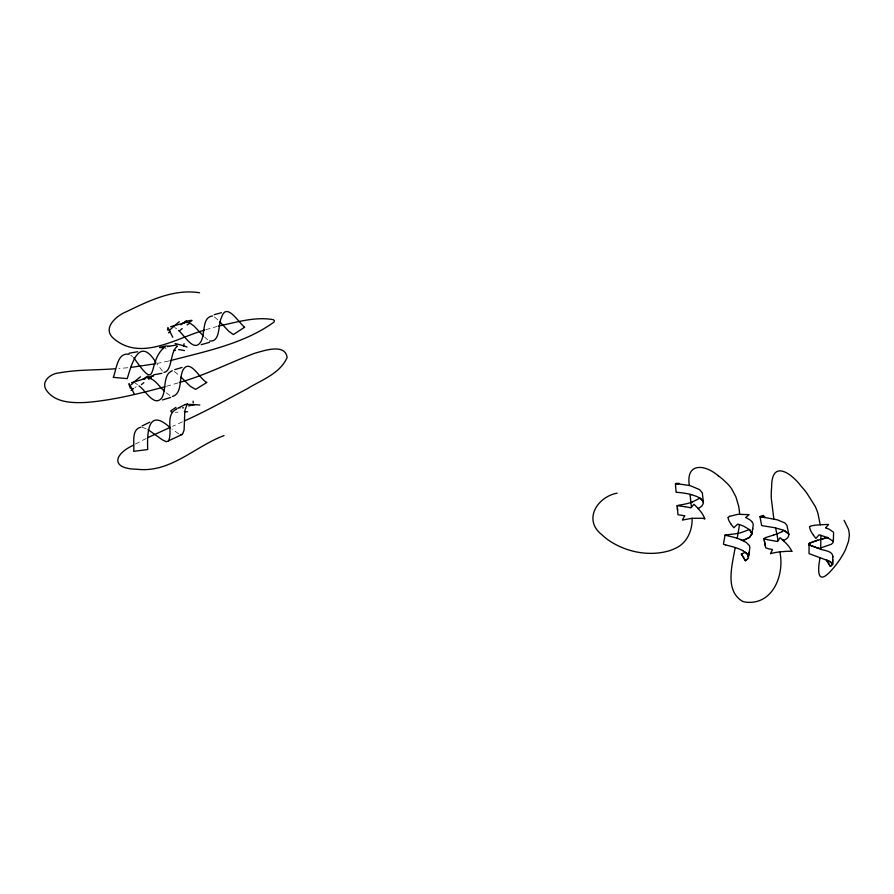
<?xml version="1.0" encoding="UTF-8"?>
<svg xmlns="http://www.w3.org/2000/svg" width="894" height="894" viewBox="0 0 894 894"><rect width="100%" height="100%" fill="white"/><g stroke="black" fill="none" stroke-linecap="round" stroke-linejoin="round"><path stroke-width="0.67" stroke-dasharray="4.47 3.35" d="M135.385 444.072L146.214 438.473M182.477 421.823L172.643 426.282M178.23 382.856L166.139 386.409M205.799 329.685L216.996 326.478M168.787 360.997L157.053 363.467M175.403 412.447L175.995 412.369M176.576 412.29L177.951 412.145M127.842 367.736L118.846 368.496M165.301 348.738L166.072 348.816M141.844 427.265L146.281 428.695M178.722 433.813L171.983 429.109M174.341 371.491L179.895 375.961M169.894 395.506L165.613 392.22M174.721 327.495L176.688 328.903M135.888 383.537L137.542 384.688M130.792 355.253L132.603 356.605M214.404 316.979L217.812 319.795M207.754 339.843L204.592 337.127M162.451 371.088L157.165 364.182M134.916 387.56A61.474 41.023 -53.3 0 1 136.223 386.689M135.385 383.101A15.958 6.046 59 0 1 135.832 383.347M176.364 408.39A53.249 35.883 7.4 0 1 181.225 407.921M165.681 345.609A53.249 42.219 28.3 0 1 172.006 346.425"/><path stroke-width="1.34" d="M692.101 518.297C692.537 530.354 687.073 543.15 675.506 548.257A35.157 20.294 0 0 1 668.176 551.095C648.374 556.459 626.504 552.067 609.507 540.87A76.94 44.421 0 0 1 601.763 534.634C582.854 519.839 597.214 496.908 617.084 493.142M751.91 533.662L749.619 537.361L742.903 540.557A36.9 21.3 0 0 0 740.388 539.473A53.137 30.687 0 0 0 732.342 536.903L725.749 535.338A2.291 1.319 0 0 1 725.257 535.193M832.828 556.917C832.996 550.078 822.167 550.849 818.133 548.19M832.85 556.359L832.593 564.226L832.739 559.655M833.364 540.244L833.588 533.126A5.118 2.95 0 0 0 833.242 532.019L829.207 529.248A34.33 19.824 0 0 0 826.313 528.108M833.376 539.697L833.163 542.524L831.319 544.278L819.06 548.469L810.188 545.306L816.971 547.832M833.32 541.339L827.263 537.495L817.585 540.3M808.936 545.139L808.981 544.055M748.412 557.308L747.283 553.934L742.679 550.592M751.899 533.919L749.451 537.484L742.903 540.557M745.417 552.268L744.21 552.838A24.652 14.237 0 0 1 741.327 553.934L745.462 560.75L747.742 558.739A9.521 5.498 0 0 0 748.434 557.197L747.887 554.761L745.551 552.369M748.468 556.928L749.161 552.347M820.67 548.961L820.927 535.383M739.472 524.633L737.248 538.333M819.988 557.923C816.233 578.496 820.368 584.754 835.354 565.623A180.588 104.263 0 0 0 840.483 558.582L843.198 554.112A157.478 90.92 0 0 0 845.545 549.531L848.507 541.395L849.3 535.797A63.552 36.688 0 0 0 848.384 529.036L844.092 520.33M748.636 555.811L749.865 547.564L749.451 545.653L746.211 542.401L740.388 539.473M752.536 529.673L753.195 525.27A11.544 6.66 0 0 0 751.675 521.548M751.876 534.087L752.703 528.533M725.079 535.081L723.414 544.155A2.134 1.229 0 0 0 724.229 544.491L724.364 544.58A16.885 9.756 0 0 0 724.71 544.681L725.582 544.904M735.17 547.53C732.354 564.784 724.419 590.453 742.478 601.304A12.46 7.197 0 0 0 746.613 602.254C773.332 604.612 784.686 574.104 779.847 551.922M187.058 404.367L184.812 410.759L184.119 430.003L182.488 434.316L166.44 441.781L162.283 439.781L148.046 429.623M747.742 558.739L745.462 560.75L741.327 553.934M168.474 441.088C172.989 431.422 164.909 415.364 176.096 409.34M177.012 346.593C169.905 352.08 172.408 371.122 163.993 372.373M179.806 330.624L182.197 328.601M141.431 384.61L143.8 382.666M187.07 324.913L189.573 323.293M148.661 379.212L151.164 377.737M133.027 445.38C112.778 455.012 111.526 468.903 136.648 469.205C170.419 473.407 194.78 446.408 224.014 435.601M729.549 516.352L737.896 514.318L749.15 514.642L745.641 517.559L746.378 517.894A22.853 13.198 0 0 1 751.262 520.99L751.731 521.526M781.993 531.651L783.982 530.444L788.642 533.964A7.655 4.425 0 0 1 788.821 534.5C789.201 537.395 784.954 540.87 782.731 539.965M185.293 404.513L178.107 408.077M142.057 425.969L149.79 422.158M148.426 437.378L170.162 427.399M184.913 420.716C206.201 411.162 226.551 399.73 247.146 388.801C261.26 380.062 280.101 373.681 287.142 357.455C285.041 343.039 263.696 350.817 254.488 353.331C229.367 362.785 205.363 375.201 179.426 382.498M185.997 322.499L188.299 322.298M760.503 516.24L763.252 515.447M827.263 537.495L821.921 539.127M691.934 502.182L699.991 498.148L702.684 500.562L703.433 503.154L701.991 505.948L698.315 508.597L693.979 504.238L690.861 507.87A53.819 31.078 0 0 0 685.095 506.719M182.141 434.495L180.409 434.495M773.567 535.093L766.247 537.395A25.244 14.572 0 0 0 765.733 537.573L763.957 538.59L764.783 543.172M204.637 330.065C176.163 338.133 140.85 361.824 113.572 338.468C101.793 328.277 116.399 315.671 126.311 311.749C148.907 300.809 173.827 288.594 199.585 292.774M131.519 382.721L145.733 378.419M170.709 397.439L162.473 399.942M182.063 367.445L174.743 369.635M143.677 379.034L145.241 378.564M209.464 342.357L201.172 344.682M170.553 326.723L184.466 322.879L182.387 323.449M164.898 386.756C139.14 393.718 113.046 400.221 86.383 402.434C72.615 403.093 55.238 402.87 46.466 390.343C40.353 381.425 50.857 373.401 59.25 372.876C77.744 369.479 96.675 370.217 115.36 368.753M221.455 312.699L214.191 314.688M816.177 540.68L809.361 543.273L816.602 540.568M821.642 539.205L820.2 539.607M817.876 540.222L816.39 540.624M816.714 540.535L817.295 540.378M218.27 326.131C236.228 322.354 255.148 316.342 273.519 319.706L274.391 320.734L274.089 322.03C243.872 343.866 205.62 351.331 170.106 360.695M155.757 363.724L130.569 367.456M161.848 373.346L153.578 374.809M129.183 353.208L137.665 351.733M677.976 505.367L682.066 504.663A51.304 29.625 0 0 0 691.956 502.204M167.156 346.593L176.42 345.017M731.124 534.377L726.129 534.858A10.113 5.833 0 0 0 725.727 534.903M678.591 483.732L679.183 483.386A29.569 17.075 0 0 1 677.015 483.509L676.266 483.565A16.707 9.644 0 0 1 675.853 483.587L675.652 483.598A15.466 8.929 0 0 0 676.434 483.553L678.457 483.721M677.015 483.509L676.378 483.609M140.771 427.209C130.837 429.668 134.659 443.983 133.664 451.325L147.722 449.548C147.007 432.316 148.035 407.195 170.229 427.768M184.343 411.754L187.584 411.721M676.68 483.62L690.079 485.632L699.566 489.61L702.326 492.918L703.41 502.283A10.583 6.113 0 0 0 703.053 501.188L700.784 498.684A21.679 12.516 0 0 0 695.186 495.913L691.576 494.717M676.691 492.326L680.278 492.628A46.421 26.798 0 0 1 691.587 494.706M172.296 370.753C162.362 374.53 166.82 390.041 161.691 398.098C153.891 407.407 145.23 389.784 138.95 385.862M763.845 517.369L764.672 517.481M764.336 517.436L765.152 517.548L763.364 515.413M764.94 517.514L777.411 519.85L784.91 522.979L786.943 525.359L788.821 534.5M763.979 517.391L762.873 517.246M763.197 517.291L761.308 517.011L762.47 517.19M172.397 396.478C182.767 393.449 178.699 377.681 183.214 369.635C190.288 357.958 200.524 380.196 206.927 382.453L195.607 389.382L190.288 386.297L181.035 377.1M685.095 506.719L677.764 505.736A2.682 1.542 0 0 1 677.339 505.658L677.339 505.658M767.175 539.652L777.512 541.507L780.127 537.707L782.596 539.842M788.642 533.964L785.345 531.092A20.361 11.756 0 0 0 782.295 529.796L774.204 527.661A67.81 39.146 0 0 0 772.338 527.304L764.079 526.018A20.875 12.058 0 0 1 762.906 525.806L762.839 525.795A2.76 1.598 0 0 1 761.61 525.437M173.905 350.146L175.47 350.515M725.749 544.949L732.577 546.737A47.918 27.669 0 0 1 742.746 550.548M760.481 516.844L761.364 517.023L760.09 516.71M817.194 547.899L817.898 548.111M212.56 316.018C201.519 317.024 205.531 334.568 200.647 342.067C193.573 352.873 184.253 334.591 178.431 330.445M826.324 528.097L825.598 527.851L828.548 524.465A89.802 51.852 0 0 0 821.262 524.733L817.362 525.024A27.267 15.746 0 0 0 811.182 525.918L810.757 526.119A4.381 2.537 0 0 0 810.322 526.275A1.844 1.062 0 0 0 809.707 526.678M826.436 560.046L830.392 566.45L832.593 564.259L830.392 566.45L826.436 560.046L830.783 562.024L832.549 563.812L828.839 561.019A42.163 24.339 0 0 0 824.804 559.476L809.036 553.632L809.081 543.608A2.045 1.185 0 0 0 809.003 544.189L810.132 545.273L809.025 544.245M129.015 354.315C117.148 352.102 116.533 369.814 113.27 377.335L127.272 378.631C131.921 362.752 139.542 335.898 155.869 362.383M827.878 537.741L827.967 537.775A40.152 23.177 0 0 0 826.022 537.037L819.083 534.836L815.943 538.423L813.417 535.271M189.17 322.566L194.099 326.109L203.486 336.032M209.688 341.005C220.807 342.134 217.834 324.209 221.589 317.214C226.629 301.189 239.368 323.818 244.699 327.17L233.368 334.579L228.674 331.16L219.645 321.628M718.206 475.753C704.986 464.154 685.642 462.377 689.341 485.453M782.317 539.585L784.217 541.351M133.698 357.589C160.048 395.74 146.203 360.684 165.066 346.961A15.958 9.275 80 0 1 165.58 346.883M164.474 391.147C159.054 386.811 155.154 378.765 147.756 377.816A15.958 7.007 71.6 0 0 147.365 377.916M731.203 524.465L733.829 527.739L737.74 524.107A41.403 23.903 0 0 1 743.73 526.22L749.742 529.773L751.91 533.539L749.474 529.55L740.768 532.746A52.802 30.485 0 0 1 731.113 534.366M172.777 337.228L167.927 327.472L167.491 330.042M775.634 527.952L778.126 540.602M773.846 518.989L771.298 498.349A264.68 152.818 0 0 1 771.656 486.794C771.578 459.795 790.687 472.524 800.789 485.777A229.311 132.39 0 0 1 806.801 493.063L815.138 506.306A133.619 77.152 0 0 1 817.965 513.514L820.234 524.8M760.001 516.62L761.565 525.292M764.884 543.731L765.655 547.787L768.594 548.804A42.733 24.674 0 0 0 769.667 549.017L772.505 549.531A100.396 57.965 0 0 0 770.561 553.688M764.281 540.356L765.186 545.418M690.012 494.304L691.442 507.189M677.563 510.128L677.384 507.859M677.294 506.73L677.194 505.602L677.965 514.698L684.838 515.816A97.681 56.389 0 0 0 682.39 520.062L691.822 518.319L701.913 518.263A11.957 6.906 0 0 1 703.142 518.431M675.395 483.598L676.11 492.27M147.231 377.514A61.474 55.193 69.3 0 1 153.556 375.737M150.907 376.922A52.891 44.029 -82.1 0 1 153.522 375.681M142.627 379.458A53.249 39.761 -65.8 0 1 147.957 376.05M131.384 384.643A52.757 28.15 -52.9 0 1 140.514 376.799M130.368 388.253A12.896 0.682 66.8 0 1 129.317 383.962A12.896 0.682 66.8 0 1 134.167 394.042M131.049 390.376A61.474 41.023 -53.3 0 1 133.608 388.465M185.617 322.645A15.958 7.118 77.3 0 1 185.986 322.466M185.226 321.494A61.474 54.076 54.8 0 1 191.785 320.32M189.215 322.142A52.891 41.973 -69.9 0 1 191.841 320.722M180.845 324.813A53.249 36.151 -57.7 0 1 186.321 321.013M169.089 330.791A52.757 22.775 -48.5 0 1 179.336 321.739M168.463 332.847A61.474 45.75 -57.6 0 1 170.475 331.551M176.073 409.296A15.958 8.761 57.4 0 1 176.599 409.217M170.72 411.017A61.474 48.734 88.4 0 1 175.939 407.452M171.235 411.877A52.891 42.711 15.7 0 1 171.614 411.788M182.577 407.843A53.249 35.883 7.4 0 1 183.471 407.809M185.092 404.446A52.757 21.467 2.7 0 1 199.82 405.027M193.305 402.926A12.896 1.453 70.4 0 1 193.126 401.149M188.679 405.954A61.474 44.868 26.6 0 1 194.546 404.758M187.014 404.289A15.958 8.661 71.8 0 1 187.371 403.864M159.646 347.375A61.474 49.796 88.1 0 1 165.513 346.179M159.747 347.654A52.891 47.024 42.3 0 1 162.887 347.677M175.056 343.564A52.757 29.983 20 0 1 187.081 347.017M183.549 346.324A12.896 1.52 86.7 0 1 184.153 343.754M178.621 349.576A61.474 38.029 34.7 0 1 184.466 350.616M176.978 346.459A15.958 8.515 -86 0 1 177.425 346M739.629 514.206A183.505 105.939 0 0 0 738.533 505.691L735.93 496.863L731.694 488.906A81.533 47.069 0 0 0 727.627 483.889L722.587 479.139A98.597 56.925 0 0 0 718.206 475.753M697.778 508.127A69.039 39.861 0 0 1 704.83 518.844M703.142 518.453A5.275 3.04 0 0 1 704.729 518.844M813.562 535.238A44.678 25.792 0 0 1 809.483 526.7M782.049 531.684A48.455 27.971 0 0 1 773.522 535.059M767.197 539.462A7.186 4.146 0 0 1 764.001 538.87M784.127 541.384A66.86 38.598 0 0 1 791.905 551.341M791.782 551.341A8.359 4.828 0 0 0 790.095 551.252A41.381 23.892 0 0 0 782.496 551.665L781.68 551.71A39.537 22.831 0 0 0 770.516 553.632M731.415 524.409A32.396 18.707 0 0 1 728.018 517.525M728.342 517.514A3.945 2.28 0 0 1 728.588 517.145A5.163 2.984 0 0 1 729.56 516.363M725.224 534.992A1.564 0.905 0 0 1 725.727 534.947"/></g></svg>
